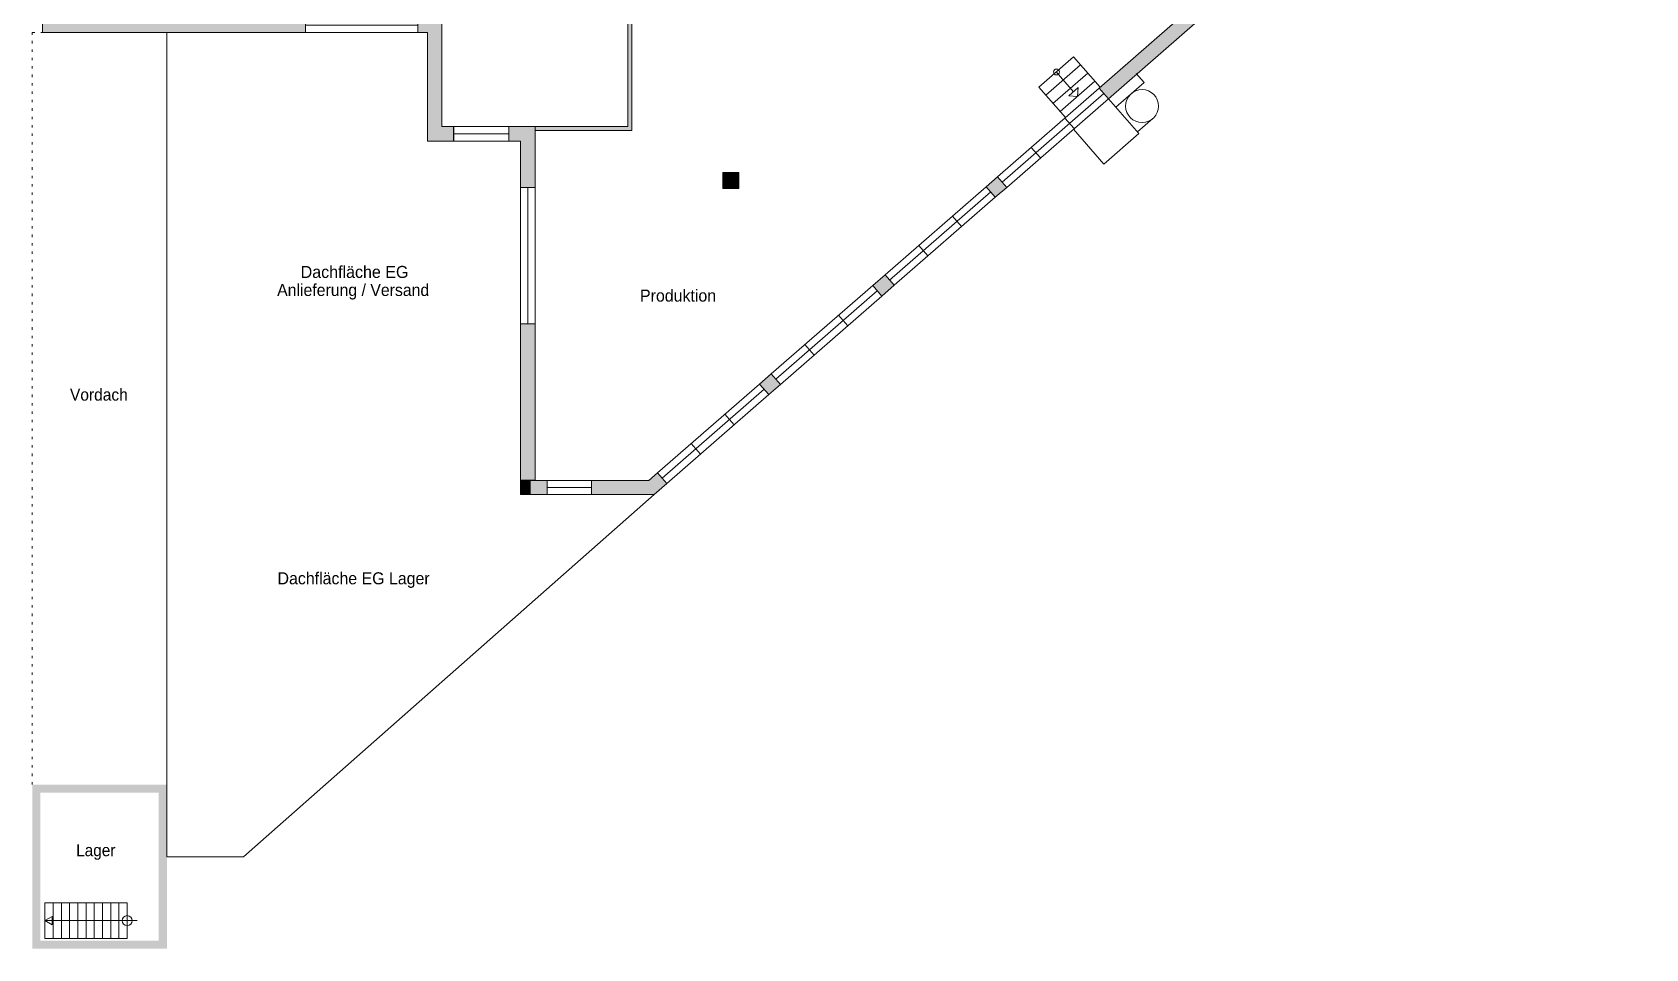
# Model space of a CAD drawing. Header units: inches. Extents: x -52 to 752, y -141 to 687.
# Drawn here: x -52 to 752, y -141 to 316 of the extents above; entities that cross this region are included whole.
import ezdxf

# ---------------------------------------------------------------- set-up
doc = ezdxf.new("R2010")
doc.units = ezdxf.units.IN
doc.header["$LTSCALE"] = 3
doc.header["$MEASUREMENT"] = 0
doc.header["$PDMODE"] = 34
doc.header["$PDSIZE"] = 5
for name, pattern in [('Punktlinie', [1.4, 0.4, -1]), ('Standardmuster', [0]), ('Volllinie', [0])]:
    doc.linetypes.add(name, pattern=pattern)
doc.layers.add('Grundebene', color=7, linetype='Continuous')
doc.styles.add('ARIAL', font='arial.ttf', dxfattribs={"height": 0.2})

# ---------------------------------------------------------------- blocks, each defined once
blk = doc.blocks.new('Color_Area-25')
at = {"layer": 'Grundebene', "true_color": 0x000000, "transparency": 33554687}
h = blk.add_hatch(color=18, dxfattribs=at)
h.paths.add_polyline_path([(635, 423.34), (628.94, 418.06), (633.54, 412.79), (639.6, 418.07)], flags=0)
h.paths.add_polyline_path([(259.76, 96.21), (255.37, 92.38), (226.81, 92.41), (226.81, 85.41), (257.99, 85.38), (264.36, 90.93)], flags=0)
h.paths.add_polyline_path([(196.27, 92.43), (196.27, 85.43), (204.78, 85.42), (204.79, 92.42)], flags=0)
h.paths.add_polyline_path([(321.04, 140.35), (315.21, 135.26), (310.61, 140.54), (316.44, 145.62)], flags=0)
h.paths.add_polyline_path([(377.73, 189.77), (373.13, 195.05), (366.96, 189.67), (371.56, 184.39)], flags=0)
h.paths.add_polyline_path([(423.48, 238.95), (429.17, 243.9), (433.77, 238.62), (428.08, 233.67)], flags=0)
h.paths.add_polyline_path([(479.88, 288.11), (484.48, 282.83), (528.8, 321.48), (524.2, 326.75)], flags=0)
h.paths.add_polyline_path([(583.17, 368.87), (577.25, 363.71), (572.65, 368.99), (578.57, 374.15)], flags=0)
h.paths.add_polyline_path([(695.9, 467.15), (691.3, 472.43), (685.54, 467.41), (690.14, 462.13)], flags=0)
h.paths.add_polyline_path([(745.27, 519.48), (740.83, 515.61), (745.43, 510.33), (752.27, 516.3), (752.27, 564.03), (699.27, 617.03), (689.37, 617.03), (745.27, 561.13)], flags=0)
at = {"layer": 'Grundebene', "color": 18, "linetype": 'Volllinie', "lineweight": 13, "true_color": 0x000000}
for p, q in [((699.27, 617.03), (689.37, 617.03)), ((689.37, 617.03), (745.27, 561.13)), ((752.27, 564.03), (699.27, 617.03)), ((752.27, 516.3), (752.27, 564.03)), ((745.27, 561.13), (745.27, 519.48)), ((745.27, 519.48), (740.83, 515.61)), ((740.83, 515.61), (745.43, 510.33)), ((745.43, 510.33), (752.27, 516.3)), ((691.3, 472.43), (685.54, 467.41)), ((685.54, 467.41), (690.14, 462.13)), ((690.14, 462.13), (695.9, 467.15)), ((695.9, 467.15), (691.3, 472.43)), ((635, 423.34), (628.94, 418.06)), ((639.6, 418.07), (635, 423.34)), ((628.94, 418.06), (633.54, 412.79)), ((633.54, 412.79), (639.6, 418.07)), ((572.65, 368.99), (578.57, 374.15)), ((578.57, 374.15), (583.17, 368.87)), ((577.25, 363.71), (572.65, 368.99)), ((583.17, 368.87), (577.25, 363.71)), ((524.2, 326.75), (479.88, 288.11)), ((528.8, 321.48), (524.2, 326.75)), ((484.48, 282.83), (528.8, 321.48)), ((479.88, 288.11), (484.48, 282.83)), ((423.48, 238.95), (429.17, 243.9)), ((429.17, 243.9), (433.77, 238.62)), ((428.08, 233.67), (423.48, 238.95)), ((433.77, 238.62), (428.08, 233.67)), ((373.13, 195.05), (366.96, 189.67)), ((377.73, 189.77), (373.13, 195.05)), ((366.96, 189.67), (371.56, 184.39)), ((371.56, 184.39), (377.73, 189.77)), ((310.61, 140.54), (316.44, 145.62)), ((316.44, 145.62), (321.04, 140.35)), ((315.21, 135.26), (310.61, 140.54)), ((321.04, 140.35), (315.21, 135.26)), ((196.27, 92.43), (196.27, 85.43)), ((204.79, 92.42), (196.27, 92.43)), ((204.78, 85.42), (204.79, 92.42)), ((255.37, 92.38), (226.81, 92.41)), ((226.81, 92.41), (226.81, 85.41)), ((259.76, 96.21), (255.37, 92.38)), ((257.99, 85.38), (264.36, 90.93)), ((264.36, 90.93), (259.76, 96.21)), ((196.27, 85.43), (204.78, 85.42)), ((226.81, 85.41), (257.99, 85.38))]:
    blk.add_line(p, q, dxfattribs=at)
blk = doc.blocks.new('Color_Area-115')
at = {"layer": 'Grundebene', "true_color": 0x000000, "transparency": 33554687}
blk.add_hatch(color=18, dxfattribs=at).paths.add_polyline_path([(292.27, 246.03), (300.27, 246.03), (300.27, 238.03), (292.27, 238.03)], flags=0)
at = {"layer": 'Grundebene', "color": 18, "linetype": 'Volllinie', "lineweight": 13, "true_color": 0x000000}
for p, q in [((292.27, 246.03), (300.27, 246.03)), ((292.27, 238.03), (292.27, 246.03)), ((300.27, 246.03), (300.27, 238.03)), ((292.27, 238.03), (300.27, 238.03))]:
    blk.add_line(p, q, dxfattribs=at)
blk = doc.blocks.new('Color_Area-12D')
at = {"layer": 'Grundebene', "true_color": 0x000000, "transparency": 33554687}
blk.add_hatch(color=18, dxfattribs=at).paths.add_polyline_path([(198.66, 268.93), (198.66, 266.93), (246.95, 266.93), (246.95, 392.02), (244.95, 392.02), (244.95, 268.93)], flags=0)
at = {"layer": 'Grundebene', "color": 18, "linetype": 'Volllinie', "lineweight": 13, "true_color": 0x000000}
blk.add_lwpolyline([(198.66, 268.93), (198.66, 266.93), (246.95, 266.93), (246.95, 392.02), (244.95, 392.02), (244.95, 268.93), (198.66, 268.93)], dxfattribs=at)
blk = doc.blocks.new('Color_Area-154')
at = {"layer": 'Grundebene', "true_color": 0x000000, "transparency": 33554687}
h = blk.add_hatch(color=18, dxfattribs=at)
h.paths.add_polyline_path([(-22.79, 599.23), (-15.59, 599.23), (-15.59, 617.23), (-22.79, 617.23)], flags=0)
h.paths.add_polyline_path([(-22.79, 520.42), (-15.59, 520.42), (-15.59, 545.63), (-22.79, 545.63)], flags=0)
h.paths.add_polyline_path([(-22.79, 484.94), (-15.59, 484.94), (-15.59, 501.24), (-22.79, 501.24)], flags=0)
h.paths.add_polyline_path([(-39.62, 442.83), (-15.59, 442.83), (-15.59, 465.34), (-22.79, 465.34), (-22.79, 450.03), (-46.83, 450.03), (-46.82, 427.16), (-39.62, 427.16)], flags=0)
h.paths.add_polyline_path([(-46.79, 315.83), (84.28, 315.83), (84.28, 323.03), (-39.59, 323.03), (-39.59, 338.53), (-46.79, 338.53)], flags=0)
h.paths.add_polyline_path([(157.98, 268.93), (152.27, 268.93), (152.27, 323.27), (140.27, 323.27), (140.27, 315.83), (145.07, 315.83), (145.07, 261.73), (157.98, 261.73)], flags=0)
h.paths.add_polyline_path([(191.46, 261.73), (191.46, 238.49), (198.66, 238.49), (198.66, 268.93), (185.7, 268.93), (185.7, 261.73)], flags=0)
h.paths.add_polyline_path([(191.46, 92.63), (198.66, 92.63), (198.66, 170.58), (191.46, 170.58)], flags=0)
at = {"layer": 'Grundebene', "color": 18, "linetype": 'Volllinie', "lineweight": 13, "true_color": 0x000000}
for points in [[(-22.79, 599.23), (-15.59, 599.23), (-15.59, 617.23), (-22.79, 617.23), (-22.79, 599.23)], [(-22.79, 520.42), (-15.59, 520.42), (-15.59, 545.63), (-22.79, 545.63), (-22.79, 520.42)], [(-22.79, 484.94), (-15.59, 484.94), (-15.59, 501.24), (-22.79, 501.24), (-22.79, 484.94)], [(-39.62, 442.83), (-15.59, 442.83), (-15.59, 465.34), (-22.79, 465.34), (-22.79, 450.03), (-46.83, 450.03), (-46.82, 427.16), (-39.62, 427.16), (-39.62, 442.83)], [(-46.79, 315.83), (84.28, 315.83), (84.28, 323.03), (-39.59, 323.03), (-39.59, 338.53), (-46.79, 338.53), (-46.79, 315.83)], [(157.98, 268.93), (152.27, 268.93), (152.27, 323.27), (140.27, 323.27), (140.27, 315.83), (145.07, 315.83), (145.07, 261.73), (157.98, 261.73), (157.98, 268.93)], [(191.46, 261.73), (191.46, 238.49), (198.66, 238.49), (198.66, 268.93), (185.7, 268.93), (185.7, 261.73), (191.46, 261.73)], [(191.46, 92.63), (198.66, 92.63), (198.66, 170.58), (191.46, 170.58), (191.46, 92.63)]]:
    blk.add_lwpolyline(points, dxfattribs=at)
blk = doc.blocks.new('Color_Area-15D')
at = {"layer": 'Grundebene', "true_color": 0x000000, "transparency": 33554687}
blk.add_hatch(color=18, dxfattribs=at).paths.add_polyline_path([(196.27, 85.43), (191.46, 85.43), (191.46, 92.63), (196.27, 92.63)], flags=0)
at = {"layer": 'Grundebene', "color": 18, "linetype": 'Volllinie', "lineweight": 13, "true_color": 0x000000}
for p, q in [((191.46, 85.43), (191.46, 92.63)), ((196.27, 92.63), (191.46, 92.63)), ((196.27, 92.63), (196.27, 85.43)), ((196.27, 85.43), (191.46, 85.43))]:
    blk.add_line(p, q, dxfattribs=at)
blk = doc.blocks.new('win-213')
at = {"layer": 'Grundebene', "color": 18, "linetype": 'Volllinie', "lineweight": 13, "true_color": 0x000000}
for p, q in [((423.48, 238.95), (373.13, 195.05)), ((425.78, 236.31), (375.43, 192.41)), ((428.08, 233.67), (377.73, 189.77)), ((428.08, 233.67), (423.48, 238.95)), ((373.13, 195.05), (377.73, 189.77))]:
    blk.add_line(p, q, dxfattribs=at)
blk = doc.blocks.new('win-21E')
at = {"layer": 'Grundebene', "color": 18, "linetype": 'Volllinie', "lineweight": 13, "true_color": 0x000000}
for p, q in [((366.96, 189.67), (316.44, 145.62)), ((369.26, 187.03), (318.74, 142.99)), ((371.56, 184.39), (366.96, 189.67)), ((371.56, 184.39), (321.04, 140.35)), ((316.44, 145.62), (321.04, 140.35))]:
    blk.add_line(p, q, dxfattribs=at)
blk = doc.blocks.new('win-229')
at = {"layer": 'Grundebene', "color": 18, "linetype": 'Volllinie', "lineweight": 13, "true_color": 0x000000}
for p, q in [((310.61, 140.54), (259.76, 96.21)), ((312.91, 137.9), (262.06, 93.57)), ((315.21, 135.26), (310.61, 140.54)), ((315.21, 135.26), (264.36, 90.93)), ((259.76, 96.21), (264.36, 90.93))]:
    blk.add_line(p, q, dxfattribs=at)
blk = doc.blocks.new('win-234')
at = {"layer": 'Grundebene', "color": 18, "linetype": 'Volllinie', "lineweight": 13, "true_color": 0x000000}
for p, q in [((204.78, 85.42), (204.79, 92.42)), ((204.79, 92.42), (226.81, 92.41)), ((204.79, 88.92), (226.81, 88.91)), ((226.81, 92.41), (226.81, 85.41)), ((204.78, 85.42), (226.81, 85.41))]:
    blk.add_line(p, q, dxfattribs=at)
blk = doc.blocks.new('win-34B')
at = {"layer": 'Grundebene', "color": 18, "linetype": 'Standardmuster', "lineweight": 13, "true_color": 0x000000}
for p, q in [((84.28, 315.83), (84.28, 323.03)), ((84.28, 323.03), (140.27, 323.03)), ((140.27, 323.03), (140.27, 315.83)), ((84.28, 319.43), (140.27, 319.43)), ((84.28, 315.83), (140.27, 315.83))]:
    blk.add_line(p, q, dxfattribs=at)
blk = doc.blocks.new('win-379')
at = {"layer": 'Grundebene', "color": 18, "linetype": 'Volllinie', "lineweight": 13, "true_color": 0x000000}
for p, q in [((479.88, 288.11), (429.17, 243.9)), ((482.18, 285.47), (431.47, 241.26)), ((484.48, 282.83), (433.77, 238.62)), ((484.48, 282.83), (479.88, 288.11)), ((429.17, 243.9), (433.77, 238.62))]:
    blk.add_line(p, q, dxfattribs=at)

msp = doc.modelspace()

# ---------------------------------------------------------------- hatches: boundary and pattern name
at = {"layer": 'Grundebene', "true_color": 0x000000, "transparency": 33554687}
for points in [[(15.17, -59.28), (15.17, -141.1), (-51.91, -141.1), (-51.91, -137.1), (11.17, -137.1), (11.17, -59.28)], [(-47.91, -137.1), (-47.91, -63.28), (11.17, -63.28), (11.17, -59.28), (-51.91, -59.28), (-51.91, -137.1)]]:
    msp.add_hatch(color=18, dxfattribs=at).paths.add_polyline_path(points, flags=0)

# ---------------------------------------------------------------- linework, layer by layer
at = {"layer": 'Grundebene', "color": 18, "linetype": 'Punktlinie', "lineweight": 13, "true_color": 0x000000}
msp.add_line((-51.91, 315.83), (-51.91, -59.28), dxfattribs=at)
at = {"layer": 'Grundebene', "color": 254, "linetype": 'Punktlinie', "lineweight": 13, "true_color": 0xcbd0cc}
msp.add_line((-51.91, 315.83), (-46.79, 315.83), dxfattribs=at)
at = {"layer": 'Grundebene', "color": 18, "linetype": 'Volllinie', "lineweight": 13, "true_color": 0x000000}
for p, q in [((15.17, -95.31), (15.17, 315.83)), ((467.06, 303.74), (449.72, 288.62)), ((470.61, 299.67), (453.27, 284.55)), ((467.06, 303.74), (480.34, 288.51)), ((474.16, 295.6), (456.82, 280.48)), ((458.39, 296.18), (467, 286.31)), ((477.71, 291.53), (460.37, 276.41)), ((488.16, 278.61), (502.26, 290.89)), ((502.26, 290.89), (498.26, 295.48)), ((449.72, 288.62), (463, 273.39)), ((469.34, 288.35), (464.66, 284.27)), ((464.66, 284.27), (469.04, 283.97)), ((469.04, 283.97), (469.34, 288.35)), ((499.66, 265.42), (484.48, 282.83)), ((158.18, 261.73), (158.18, 268.93)), ((185.7, 268.93), (158.18, 268.93)), ((185.7, 268.93), (185.7, 261.73)), ((462.74, 273.17), (467.34, 267.89)), ((467.07, 267.65), (482.25, 250.24)), ((482.25, 250.24), (499.66, 265.42)), ((506.61, 272.92), (498.91, 266.29)), ((185.7, 265.33), (158.18, 265.33)), ((185.7, 261.73), (158.18, 261.73)), ((445.95, 258.53), (450.55, 253.26)), ((198.66, 238.49), (191.46, 238.49)), ((191.46, 170.58), (191.46, 238.49)), ((195.06, 170.58), (195.06, 238.49)), ((198.66, 170.58), (198.66, 238.49)), ((406.7, 224.31), (411.3, 219.04)), ((389.92, 209.68), (394.52, 204.4)), ((191.46, 170.58), (198.66, 170.58)), ((350.01, 174.89), (354.61, 169.61)), ((333.23, 160.26), (337.83, 154.98)), ((293.33, 125.48), (297.93, 120.2)), ((276.55, 110.84), (281.15, 105.57)), ((257.99, 85.38), (53.3, -95.31)), ((249.52, 85.39), (257.99, 85.38)), ((53.3, -95.31), (15.17, -95.31)), ((-4.62, -118.14), (-45.61, -118.14)), ((-45.61, -118.14), (-45.61, -136.02)), ((-41.51, -136.02), (-41.51, -118.14)), ((-37.42, -136.02), (-37.42, -118.14)), ((-33.32, -136.02), (-33.32, -118.14)), ((-29.22, -136.02), (-29.22, -118.14)), ((-25.12, -136.02), (-25.12, -118.14)), ((-21.02, -136.02), (-21.02, -118.14)), ((-16.92, -136.02), (-16.92, -118.14)), ((-12.82, -136.02), (-12.82, -118.14)), ((-8.72, -136.02), (-8.72, -118.14)), ((-4.62, -136.02), (-4.62, -118.14)), ((-45.61, -127.08), (-4.62, -127.08)), ((-45.61, -136.02), (-4.62, -136.02))]:
    msp.add_line(p, q, dxfattribs=at)
at = {"layer": 'Grundebene', "color": 18, "linetype": 'Standardmuster', "lineweight": 13, "true_color": 0x000000}
for p, q in [((-45.61, -127.08), (-42.07, -125.04)), ((-42.07, -129.13), (-45.61, -127.08)), ((-42.07, -125.04), (-42.07, -129.13))]:
    msp.add_line(p, q, dxfattribs=at)
at = {"layer": 'Grundebene', "color": 18, "linetype": 'Volllinie', "lineweight": 13, "true_color": 0x000000}
for centre, radius in [((458.56, 296.17), 1.47), ((501.25, 279.14), 8.21)]:
    msp.add_circle(centre, radius, dxfattribs=at)
at = {"layer": 'Grundebene', "color": 18, "linetype": 'Standardmuster', "lineweight": 13, "true_color": 0x000000}
msp.add_point((-4.62, -127.08), dxfattribs=at)

# ---------------------------------------------------------------- block references
at = {"layer": 'Grundebene'}
for name in ['Color_Area-154', 'Color_Area-25', 'Color_Area-12D', 'win-34B', 'win-379', 'Color_Area-115', 'win-213', 'win-21E', 'win-229', 'Color_Area-15D', 'win-234']:
    msp.add_blockref(name, (0, 0), dxfattribs=at)

# ---------------------------------------------------------------- texts
at = {"layer": 'Grundebene', "color": 18, "lineweight": 18, "true_color": 0x000000, "style": 'ARIAL'}
for s, width, p in [('Dachfläche EG', 0.9531, (81.86, 193.44)), ('Anlieferung / Versand', 0.940445, (70.14, 184.44)), ('Produktion', 0.946226, (251.01, 181.64)), ('Vordach', 0.923003, (-33.12, 132.24)), ('Dachfläche EG Lager', 0.946428, (70.33, 40.64)), ('Lager', 0.912859, (-30.03, -94.96))]:
    msp.add_text(s, height=6, dxfattribs=dict(at, width=width)).set_placement(p)

doc.saveas('drawing.dxf')
